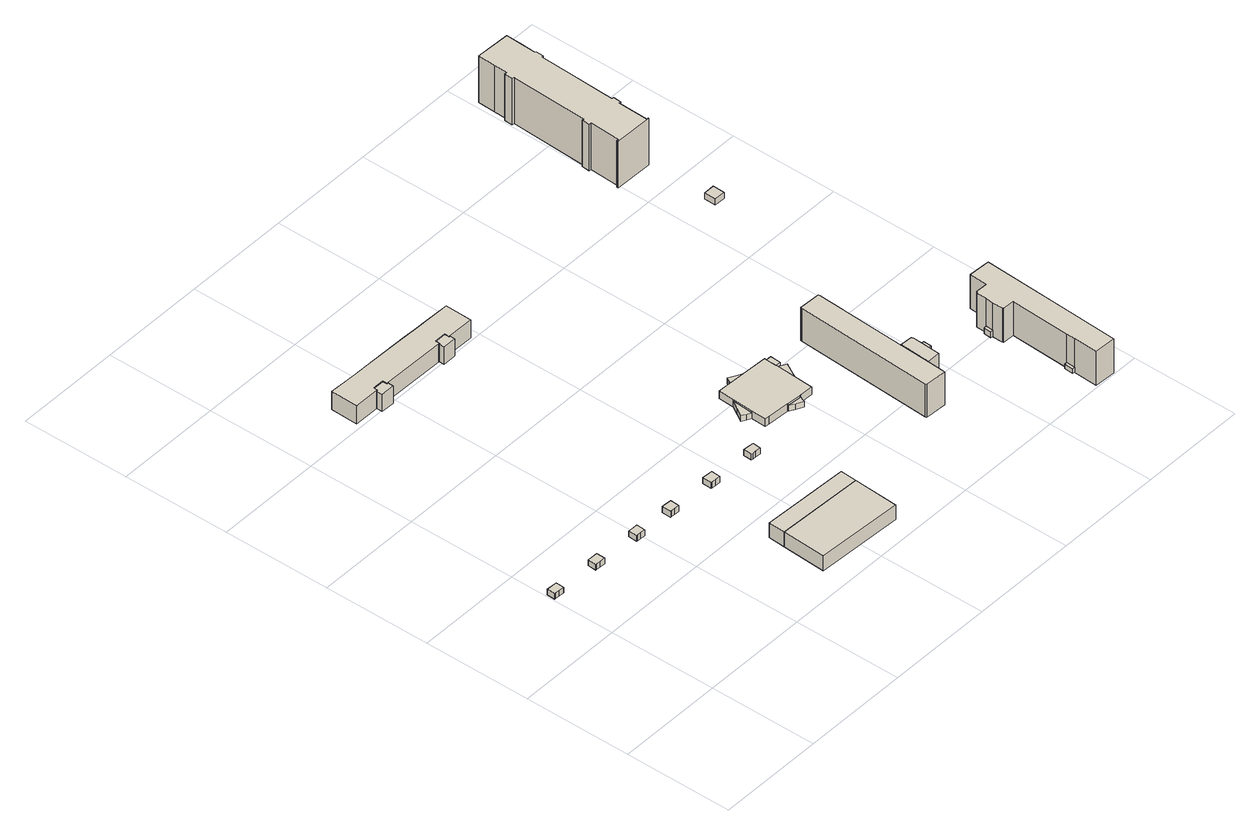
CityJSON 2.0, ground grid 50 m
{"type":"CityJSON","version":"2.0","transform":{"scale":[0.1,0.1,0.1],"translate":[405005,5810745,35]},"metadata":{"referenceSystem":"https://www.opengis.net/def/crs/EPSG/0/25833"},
"CityObjects":{
"building1":{"type":"Building","attributes":{"Gemeindeschluessel":"11000009","BezugspunktDach":"2200","function":"51009_1610","measuredHeight":3.49,"storeysAboveGround":0},"address":[{"country":"Germany","locality":"Berlin"}],"geometry":[{"type":"Solid","lod":"1","boundaries":[[[[0,1,2,3,4,5]],[[6,7,8,9,10,11]],[[6,11,5,4]],[[7,6,4,3]],[[8,7,3,2]],[[9,8,2,1]],[[10,9,1,0]],[[11,10,0,5]]]]}]},
"building2":{"type":"Building","attributes":{"Gemeindeschluessel":"11000009","BezugspunktDach":"2200","function":"51009_1610","measuredHeight":2.94,"storeysAboveGround":0},"address":[{"country":"Germany","locality":"Berlin"}],"geometry":[{"type":"Solid","lod":"1","boundaries":[[[[12,13,14,15,16,17,18]],[[19,20,21,22,23,24,25]],[[19,25,18,17]],[[20,19,17,16]],[[21,20,16,15]],[[22,21,15,14]],[[23,22,14,13]],[[24,23,13,12]],[[25,24,12,18]]]]}]},
"building3":{"type":"Building","attributes":{"Gemeindeschluessel":"11000009","BezugspunktDach":"2200","function":"51009_1610","measuredHeight":3.03,"storeysAboveGround":0},"address":[{"country":"Germany","locality":"Berlin"}],"geometry":[{"type":"Solid","lod":"1","boundaries":[[[[26,27,28,29,30,31,32]],[[33,34,35,36,37,38,39]],[[33,39,32,31]],[[34,33,31,30]],[[35,34,30,29]],[[36,35,29,28]],[[37,36,28,27]],[[38,37,27,26]],[[39,38,26,32]]]]}]},
"building4":{"type":"Building","attributes":{"Gemeindeschluessel":"11000009","BezugspunktDach":"2200","function":"51009_1610","measuredHeight":2.97,"storeysAboveGround":0},"address":[{"country":"Germany","locality":"Berlin"}],"geometry":[{"type":"Solid","lod":"1","boundaries":[[[[40,41,42,43,44,45,46]],[[47,48,49,50,51,52,53]],[[47,53,46,45]],[[48,47,45,44]],[[49,48,44,43]],[[50,49,43,42]],[[51,50,42,41]],[[52,51,41,40]],[[53,52,40,46]]]]}]},
"building5":{"type":"Building","attributes":{"Gemeindeschluessel":"11000009","BezugspunktDach":"2200","function":"51009_1610","measuredHeight":8.63,"storeysAboveGround":0},"address":[{"country":"Germany","locality":"Berlin"}],"geometry":[{"type":"Solid","lod":"1","boundaries":[[[[54,55,56,57,58,59,60,61]],[[62,63,64,65,66,67,68,69]],[[62,69,61,60]],[[63,62,60,59]],[[64,63,59,58]],[[65,64,58,57]],[[66,65,57,56]],[[67,66,56,55]],[[68,67,55,54]],[[69,68,54,61]]]]}]},
"building6":{"type":"Building","attributes":{"Gemeindeschluessel":"11000009","function":"31001_3021"},"address":[{"country":"Germany","locality":"Berlin","thoroughfareNumber":"54 (1)","thoroughfareName":"Alfred-Randt-Straße"}],"children":["building6-1","building6-2"]},
"building6-1":{"type":"BuildingPart","attributes":{"BezugspunktDach":"2200","measuredHeight":7.45,"storeysAboveGround":1},"parents":["building6"],"geometry":[{"type":"Solid","lod":"1","boundaries":[[[[70,71,72,73]],[[74,75,76,77]],[[74,77,73,72]],[[74,72,74,75]],[[76,75,71,70]],[[77,76,70,73]],[[75,74,72,71]]]]}]},
"building6-2":{"type":"BuildingPart","attributes":{"BezugspunktDach":"2200","measuredHeight":7.44,"storeysAboveGround":1},"parents":["building6"],"geometry":[{"type":"Solid","lod":"1","boundaries":[[[[71,78,79,72]],[[80,81,75,74]],[[80,74,72,79]],[[81,80,79,78]],[[75,81,78,71]],[[74,75,71,72]]]]}]},
"building7":{"type":"Building","attributes":{"Gemeindeschluessel":"11000009","BezugspunktDach":"2200","function":"51009_1610","measuredHeight":3.3,"storeysAboveGround":0},"address":[{"country":"Germany","locality":"Berlin"}],"geometry":[{"type":"Solid","lod":"1","boundaries":[[[[82,83,84,85,86,87]],[[88,89,90,91,92,93]],[[88,93,87,86]],[[89,88,86,85]],[[90,89,85,84]],[[91,90,84,83]],[[92,91,83,82]],[[93,92,82,87]]]]}]},
"building8":{"type":"Building","attributes":{"Gemeindeschluessel":"11000009","BezugspunktDach":"2200","function":"51009_1610","measuredHeight":3.1,"storeysAboveGround":0},"address":[{"country":"Germany","locality":"Berlin"}],"geometry":[{"type":"Solid","lod":"1","boundaries":[[[[94,95,96,97,98,99,100]],[[101,102,103,104,105,106,107]],[[101,107,100,99]],[[102,101,99,98]],[[103,102,98,97]],[[104,103,97,96]],[[105,104,96,95]],[[106,105,95,94]],[[107,106,94,100]]]]}]},
"building9":{"type":"Building","attributes":{"Gemeindeschluessel":"11000009","function":"31001_3065"},"address":[{"country":"Germany","locality":"Berlin","thoroughfareNumber":"15, 17","thoroughfareName":"Alfred-Randt-Straße"}],"children":["building9-1","building9-2","building9-3"]},
"building9-1":{"type":"BuildingPart","attributes":{"BezugspunktDach":"2200","measuredHeight":9.03,"storeysAboveGround":3},"parents":["building9"],"geometry":[{"type":"MultiSurface","lod":"1","boundaries":[[[108,109,110,111,112,113,114,115,116,117,118,119,120,121,122,123,124,125,126,127,128]],[[129,130,131,132,133,134,135,136,137,138,139,140,141,142,143,144,145,146,147,148,149]],[[129,149,128,127]],[[130,129,127,126]],[[131,150,151,126,125]],[[132,131,125,124]],[[133,132,124,123]],[[152,153,154,155,134,133,123,122]],[[135,134,122,121]],[[136,135,121,120]],[[137,136,120,119]],[[138,137,119,118]],[[139,138,118,117]],[[140,139,117,116]],[[141,140,116,115]],[[142,141,115,114]],[[143,142,114,113]],[[144,143,113,112]],[[145,144,112,111]],[[146,145,111,110]],[[147,146,110,109]],[[148,147,109,108]],[[149,148,108,128]],[[130,156,151,150,131]],[[155,154,153,152]]]}]},
"building9-2":{"type":"BuildingPart","attributes":{"BezugspunktDach":"2200","measuredHeight":3.25,"storeysAboveGround":3},"parents":["building9"],"geometry":[{"type":"Solid","lod":"1","boundaries":[[[[150,157,85,84,83,82,87,151]],[[158,159,160,161,162,163,131,130]],[[158,130,151,87]],[[159,158,87,82]],[[160,159,82,83]],[[161,160,83,84]],[[162,161,84,85]],[[163,162,85,157]],[[131,163,157,150]],[[130,131,130,151]],[[150,151,130,131]]]]}]},
"building9-3":{"type":"BuildingPart","attributes":{"BezugspunktDach":"2200","measuredHeight":4.23,"storeysAboveGround":3},"parents":["building9"],"geometry":[{"type":"Solid","lod":"1","boundaries":[[[[152,164,165,153]],[[166,167,155,154]],[[166,154,153,165]],[[167,166,165,164]],[[155,167,164,152]],[[154,155,152,153]]]]}]},
"building10":{"type":"Building","attributes":{"Gemeindeschluessel":"11000009","BezugspunktDach":"2200","function":"51009_1610","measuredHeight":2.93,"storeysAboveGround":0},"address":[{"country":"Germany","locality":"Berlin"}],"geometry":[{"type":"Solid","lod":"1","boundaries":[[[[168,169,170,171,172,173,174]],[[175,176,177,178,179,180,181]],[[175,181,174,173]],[[176,175,173,172]],[[177,176,172,171]],[[178,177,171,170]],[[179,178,170,169]],[[180,179,169,168]],[[181,180,168,174]]]]}]},
"building11":{"type":"Building","attributes":{"Gemeindeschluessel":"11000009","BezugspunktDach":"2200","function":"31001_3065","measuredHeight":2.9,"storeysAboveGround":1},"address":[{"country":"Germany","locality":"Berlin","thoroughfareNumber":"15 (1)","thoroughfareName":"Alfred-Randt-Straße"}],"geometry":[{"type":"Solid","lod":"1","boundaries":[[[[182,183,184,185,186]],[[187,188,189,190,191]],[[187,191,186,185]],[[188,187,185,184]],[[189,188,184,183]],[[190,189,183,182]],[[191,190,182,186]]]]}]},
"building12":{"type":"Building","attributes":{"Gemeindeschluessel":"11000009","BezugspunktDach":"2200","function":"51009_1610","measuredHeight":8.85,"storeysAboveGround":0},"address":[{"country":"Germany","locality":"Berlin"}],"geometry":[{"type":"Solid","lod":"1","boundaries":[[[[192,193,194,195,196,197,198,199]],[[200,201,202,203,204,205,206,207]],[[200,207,199,198]],[[201,200,198,197]],[[202,201,197,196]],[[203,202,196,195]],[[204,203,195,194]],[[205,204,194,193]],[[206,205,193,192]],[[207,206,192,199]]]]}]},
"building13":{"type":"Building","attributes":{"Gemeindeschluessel":"11000009","BezugspunktDach":"2200","function":"51009_1610","measuredHeight":3.01,"storeysAboveGround":0},"address":[{"country":"Germany","locality":"Berlin"}],"geometry":[{"type":"Solid","lod":"1","boundaries":[[[[208,209,210,211,212,184,183,182,186,213]],[[214,215,216,217,218,167,166,219,154,220]],[[214,220,213,186]],[[215,214,186,182]],[[216,215,182,183]],[[217,216,183,184]],[[218,217,184,212]],[[167,218,212,211]],[[166,167,211,210]],[[219,166,210,209]],[[154,219,209,208]],[[220,154,208,213]]]]}]},
"building14":{"type":"Building","attributes":{"Gemeindeschluessel":"11000009","BezugspunktDach":"2200","function":"51009_1610","measuredHeight":2.96,"storeysAboveGround":0},"address":[{"country":"Germany","locality":"Berlin"}],"geometry":[{"type":"Solid","lod":"1","boundaries":[[[[221,222,223,224,225]],[[226,227,228,229,230]],[[226,230,225,224]],[[227,226,224,223]],[[228,227,223,222]],[[229,228,222,221]],[[230,229,221,225]]]]}]},
"building15":{"type":"Building","attributes":{"Gemeindeschluessel":"11000009","BezugspunktDach":"2200","function":"51009_1610","measuredHeight":2.77,"storeysAboveGround":0},"address":[{"country":"Germany","locality":"Berlin"}],"geometry":[{"type":"Solid","lod":"1","boundaries":[[[[231,232,233,234,235,236,237]],[[238,239,240,241,242,243,244]],[[238,244,237,236]],[[239,238,236,235]],[[240,239,235,234]],[[241,240,234,233]],[[242,241,233,232]],[[243,242,232,231]],[[244,243,231,237]]]]}]},
"building16":{"type":"Building","attributes":{"name":"Jugendclub Würfel","Gemeindeschluessel":"11000009","function":"31001_3061"},"address":[{"country":"Germany","locality":"Berlin","thoroughfareNumber":"52","thoroughfareName":"Alfred-Randt-Straße"}],"children":["building16-1","building16-2"]},
"building16-1":{"type":"BuildingPart","attributes":{"BezugspunktDach":"2200","measuredHeight":3.86,"storeysAboveGround":1},"parents":["building16"],"geometry":[{"type":"Solid","lod":"1","boundaries":[[[[245,246,247,248,249,250,251,252,253,254,255,256,257,258,259,260,261,262]],[[228,227,263,264,265,266,267,268,269,270,271,272,240,239,238,244,273,274]],[[228,274,262,261]],[[227,228,261,260]],[[263,227,260,259]],[[264,263,259,258]],[[265,264,258,257]],[[266,265,257,256]],[[267,266,256,255]],[[270,269,253,252]],[[271,270,252,251]],[[272,271,251,250]],[[240,272,250,249]],[[239,240,249,248]],[[238,239,248,247]],[[244,238,247,246]],[[273,244,246,245]],[[274,273,245,262]],[[268,267,255,254]],[[269,268,254,253]]]]}]},
"building16-2":{"type":"BuildingPart","attributes":{"BezugspunktDach":"2200","measuredHeight":3.86,"storeysAboveGround":1},"parents":["building16"],"geometry":[{"type":"Solid","lod":"1","boundaries":[[[[253,275,276,255,254]],[[267,277,278,269,268]],[[277,267,255,276]],[[278,277,276,275]],[[269,278,275,253]],[[267,268,254,255]],[[268,269,253,254]]]]}]},
"building17":{"type":"Building","attributes":{"Gemeindeschluessel":"11000009","BezugspunktDach":"2200","function":"51009_1610","measuredHeight":2.98,"storeysAboveGround":0},"address":[{"country":"Germany","locality":"Berlin"}],"geometry":[{"type":"Solid","lod":"1","boundaries":[[[[279,280,281,282,283]],[[284,285,286,287,288]],[[284,288,283,282]],[[285,284,282,281]],[[286,285,281,280]],[[287,286,280,279]],[[288,287,279,283]]]]}]},
"building18":{"type":"Building","attributes":{"Gemeindeschluessel":"11000009","BezugspunktDach":"2200","function":"51009_1610","measuredHeight":3.44,"storeysAboveGround":0},"address":[{"country":"Germany","locality":"Berlin"}],"geometry":[{"type":"Solid","lod":"1","boundaries":[[[[289,290,291,292,293]],[[270,294,295,296,271]],[[270,271,293,292]],[[294,270,292,291]],[[295,294,291,290]],[[296,295,290,289]],[[271,296,289,293]]]]}]},
"building19":{"type":"Building","attributes":{"Gemeindeschluessel":"11000009","function":"31001_3021"},"address":[{"country":"Germany","locality":"Berlin","thoroughfareNumber":"54","thoroughfareName":"Alfred-Randt-Straße"}],"children":["building19-1","building19-2"]},
"building19-1":{"type":"BuildingPart","attributes":{"BezugspunktDach":"2200","measuredHeight":17.04,"storeysAboveGround":5},"parents":["building19"],"geometry":[{"type":"Solid","lod":"1","boundaries":[[[[297,298,299,300,301,302,303,304,305,306,307,308]],[[309,310,311,312,313,314,315,316,317,318,319,320]],[[309,320,308,307]],[[310,309,307,306]],[[311,310,306,305]],[[312,311,305,304]],[[313,312,304,303]],[[314,313,303,302]],[[315,314,302,301]],[[316,315,301,300]],[[318,317,299,298]],[[319,318,298,297]],[[320,319,297,308]],[[317,316,300,299]]]]}]},
"building19-2":{"type":"BuildingPart","attributes":{"BezugspunktDach":"2200","measuredHeight":17.09,"storeysAboveGround":5},"parents":["building19"],"geometry":[{"type":"MultiSurface","lod":"1","boundaries":[[[321,322,323,324,325,326,327,328]],[[316,329,330,331,332,333,334,317]],[[316,300,299,317,328,327]],[[329,316,327,326]],[[330,329,326,325]],[[331,330,325,324]],[[332,331,324,323]],[[333,332,323,322]],[[334,333,322,321]],[[317,334,321,328]],[[317,299,328]],[[317,299,300,316]]]}]},
"building20":{"type":"Building","attributes":{"Gemeindeschluessel":"11000009","BezugspunktDach":"2200","function":"51009_1610","measuredHeight":16.74,"storeysAboveGround":0},"address":[{"country":"Germany","locality":"Berlin"}],"geometry":[{"type":"Solid","lod":"1","boundaries":[[[[335,336,337,338]],[[339,340,341,342]],[[339,342,338,337]],[[340,339,337,336]],[[341,340,336,335]],[[342,341,335,338]]]]}]},
"building21":{"type":"Building","attributes":{"Gemeindeschluessel":"11000009","BezugspunktDach":"2200","function":"51009_1610","measuredHeight":3.49,"storeysAboveGround":0},"address":[{"country":"Germany","locality":"Berlin"}],"geometry":[{"type":"Solid","lod":"1","boundaries":[[[[343,344,345,346]],[[347,348,349,350]],[[347,350,346,345]],[[348,347,345,344]],[[349,348,344,343]],[[350,349,343,346]]]]}]},
"building22":{"type":"Building","attributes":{"Gemeindeschluessel":"11000009","BezugspunktDach":"2200","function":"51009_1610","measuredHeight":2.42,"storeysAboveGround":0},"address":[{"country":"Germany","locality":"Berlin"}],"geometry":[{"type":"Solid","lod":"1","boundaries":[[[[351,352,353,354]],[[355,356,357,358]],[[355,358,354,353]],[[356,355,353,352]],[[357,356,352,351]],[[358,357,351,354]]]]}]},
"building23":{"type":"Building","attributes":{"Gemeindeschluessel":"11000009","BezugspunktDach":"2200","function":"51009_1610","measuredHeight":3,"storeysAboveGround":0},"address":[{"country":"Germany","locality":"Berlin"}],"geometry":[{"type":"Solid","lod":"1","boundaries":[[[[359,360,361,362]],[[363,364,365,366]],[[363,366,362,361]],[[364,363,361,360]],[[365,364,360,359]],[[366,365,359,362]]]]}]},
"building24":{"type":"Building","attributes":{"name":"Müggelschlößchen-Schule","Gemeindeschluessel":"11000009","BezugspunktDach":"2200","function":"31001_3021","measuredHeight":17.12,"storeysAboveGround":5},"address":[{"country":"Germany","locality":"Berlin","thoroughfareNumber":"56","thoroughfareName":"Alfred-Randt-Straße"}],"geometry":[{"type":"Solid","lod":"1","boundaries":[[[[367,368,369,370,371,372,373,374,375,376,377,378,379,380,381,382]],[[383,384,385,386,387,388,389,390,391,392,393,394,395,396,397,398]],[[383,398,382,381]],[[384,383,381,380]],[[385,384,380,379]],[[386,385,379,378]],[[387,386,378,377]],[[388,387,377,376]],[[389,388,376,375]],[[390,389,375,374]],[[391,390,374,373]],[[392,391,373,372]],[[393,392,372,371]],[[394,393,371,370]],[[395,394,370,369]],[[396,395,369,368]],[[397,396,368,367]],[[398,397,367,382]]]]}]},
"building25":{"type":"Building","attributes":{"Gemeindeschluessel":"11000009","BezugspunktDach":"2200","function":"31001_2000","measuredHeight":2.91,"storeysAboveGround":1},"address":[{"country":"Germany","locality":"Berlin","thoroughfareNumber":"19","thoroughfareName":"Alfred-Randt-Straße"}],"geometry":[{"type":"Solid","lod":"1","boundaries":[[[[399,400,401,402]],[[403,404,405,406]],[[403,406,402,401]],[[404,403,401,400]],[[405,404,400,399]],[[406,405,399,402]]]]}]},
"building26":{"type":"Building","attributes":{"Gemeindeschluessel":"11000009","BezugspunktDach":"2200","function":"31001_1022","measuredHeight":23.52,"storeysAboveGround":7},"address":[{"country":"Germany","locality":"Berlin","thoroughfareNumber":"23","thoroughfareName":"Alfred-Randt-Straße"}],"geometry":[{"type":"Solid","lod":"1","boundaries":[[[[407,408,409,410,411,412,413,414,415,416,417,418,419,420,421,422,423,424,425,426,427,428,429,430,431,432]],[[433,434,435,436,437,438,439,440,441,442,443,444,445,446,447,448,449,450,451,452,453,454,455,456,457,458]],[[433,458,432,431]],[[434,433,431,430]],[[435,434,430,429]],[[436,435,429,428]],[[437,436,428,427]],[[438,437,427,426]],[[439,438,426,425]],[[440,439,425,424]],[[441,440,424,423]],[[442,441,423,422]],[[443,442,422,421]],[[444,443,421,420]],[[445,444,420,419]],[[446,445,419,418]],[[447,446,418,417]],[[448,447,417,416]],[[449,448,416,415]],[[450,449,415,414]],[[451,450,414,413]],[[452,451,413,412]],[[453,452,412,411]],[[454,453,411,410]],[[455,454,410,409]],[[456,455,409,408]],[[457,456,408,407]],[[458,457,407,432]]]]}]}
},
"vertices":[
[13,790,33],[32,789,33],[57,788,33],[58,826,33],[9,828,33],[8,790,33],[9,828,4],[58,826,4],[57,788,4],[32,789,4],[13,790,4],[8,790,4],
[242,779,33],[261,778,33],[287,777,33],[288,817,33],[262,818,33],[239,819,33],[237,779,33],[239,819,4],[262,818,4],[288,817,4],[287,777,4],[261,778,4],[242,779,4],[237,779,4],
[471,767,33],[489,767,33],[511,765,33],[513,807,33],[491,807,33],[468,808,33],[466,768,33],[468,808,3],[491,807,3],[513,807,3],[511,765,3],[489,767,3],[471,767,3],[466,768,3],
[662,758,33],[678,757,33],[702,756,33],[704,798,33],[680,800,33],[657,801,33],[655,758,33],[657,801,3],[680,800,3],[704,798,3],[702,756,3],[678,757,3],[662,758,3],[655,758,3],
[477,1989,95],[478,2015,95],[471,2015,95],[471,2036,95],[419,2037,95],[418,2018,95],[414,2018,95],[414,1991,95],[414,2018,8],[418,2018,8],[419,2037,8],[471,2036,8],[471,2015,8],[478,2015,8],[477,1989,8],[414,1991,8],
[1199,95,75],[1211,303,75],[806,319,75],[795,115,75],[806,319,1],[1211,303,1],[1199,95,1],[795,115,1],
[1215,379,75],[810,397,75],[810,397,1],[1215,379,1],
[474,2158,39],[474,2164,39],[479,2164,39],[480,2183,39],[423,2184,39],[422,2160,39],[423,2184,6],[480,2183,6],[479,2164,6],[474,2164,6],[474,2158,6],[422,2160,6],
[888,747,34],[907,746,34],[931,745,34],[933,787,34],[909,788,34],[885,790,34],[883,747,34],[885,790,3],[909,788,3],[933,787,3],[931,745,3],[907,746,3],[888,747,3],[883,747,3],
[414,2018,98],[418,2018,98],[419,2037,98],[471,2036,98],[471,2015,98],[478,2015,98],[774,2011,98],[778,2011,98],[778,2031,98],[832,2031,98],[832,2009,98],[836,2009,98],[958,2007,98],[961,2132,98],[839,2134,98],[779,2135,98],[719,2137,98],[537,2141,98],[422,2143,98],[300,2147,98],[296,2019,98],[300,2147,7],[422,2143,7],[537,2141,7],[719,2137,7],[779,2135,7],[839,2134,7],[961,2132,7],[958,2007,7],[836,2009,7],[832,2009,7],[832,2031,7],[778,2031,7],[778,2011,7],[774,2011,7],[478,2015,7],[471,2015,7],[471,2036,7],[419,2037,7],[418,2018,7],[414,2018,7],[296,2019,7],[537,2141,39],[422,2143,39],[839,2134,45],[779,2135,45],[779,2135,8],[839,2134,8],[422,2143,15],
[539,2181,39],[422,2160,7],[474,2158,7],[474,2164,7],[479,2164,7],[480,2183,7],[539,2181,7],
[839,2152,45],[781,2153,45],[781,2153,8],[839,2152,8],
[1116,735,33],[1132,735,33],[1157,733,33],[1160,772,33],[1133,774,33],[1109,776,33],[1108,736,33],[1109,776,4],[1133,774,4],[1160,772,4],[1157,733,4],[1132,735,4],[1116,735,4],[1108,736,4],
[761,2149,38],[761,2155,38],[762,2172,38],[721,2173,38],[720,2150,38],[721,2173,9],[762,2172,9],[761,2155,9],[761,2149,9],[720,2150,9],
[836,1985,97],[836,2009,97],[832,2009,97],[832,2031,97],[778,2031,97],[778,2011,97],[774,2011,97],[774,1985,97],[774,2011,9],[778,2011,9],[778,2031,9],[832,2031,9],[832,2009,9],[836,2009,9],[836,1985,9],[774,1985,9],
[779,2135,38],[780,2148,38],[781,2153,38],[839,2152,38],[840,2170,38],[719,2137,38],[720,2150,8],[761,2149,8],[761,2155,8],[762,2172,8],[840,2170,8],[780,2148,8],[719,2137,8],
[1274,900,32],[1294,890,32],[1300,989,32],[1277,950,32],[1254,911,32],[1277,950,2],[1300,989,2],[1294,890,2],[1274,900,2],[1254,911,2],
[1443,797,30],[1473,781,30],[1479,794,30],[1486,808,30],[1481,808,30],[1417,813,30],[1414,814,30],[1417,813,2],[1481,808,2],[1486,808,2],[1479,794,2],[1473,781,2],[1443,797,2],[1414,814,2],
[1312,820,40],[1414,814,40],[1417,813,40],[1481,808,40],[1486,808,40],[1547,805,40],[1552,892,40],[1557,985,40],[1557,989,40],[1555,989,40],[1557,1039,40],[1558,1049,40],[1462,1054,40],[1371,1058,40],[1303,1061,40],[1300,989,40],[1294,890,40],[1291,821,40],[1303,1061,2],[1371,1058,2],[1462,1054,2],[1558,1049,2],[1557,1039,2],[1555,989,2],[1557,989,2],[1557,985,2],[1552,892,2],[1547,805,2],[1312,820,2],[1291,821,2],
[1580,989,40],[1582,1038,40],[1582,1038,2],[1580,989,2],
[1462,1054,31],[1425,1073,31],[1389,1093,31],[1380,1075,31],[1371,1058,31],[1380,1075,1],[1389,1093,1],[1425,1073,1],[1462,1054,1],[1371,1058,1],
[1573,929,36],[1593,966,36],[1575,975,36],[1557,985,36],[1552,892,36],[1575,975,2],[1593,966,2],[1573,929,2],
[1827,379,170],[1827,386,170],[1831,462,170],[1838,604,170],[1852,884,170],[1854,922,170],[1859,1027,170],[1859,1034,170],[1759,1038,170],[1759,1031,170],[1726,391,170],[1726,384,170],[1726,391,3],[1759,1031,3],[1759,1038,3],[1859,1034,3],[1859,1027,3],[1854,922,3],[1852,884,3],[1838,604,3],[1831,462,3],[1827,386,3],[1827,379,3],[1726,384,3],
[1890,460,174],[1893,514,174],[1895,551,174],[1897,595,174],[1894,596,174],[1894,601,174],[1838,604,174],[1831,462,174],[1894,601,3],[1894,596,3],[1897,595,3],[1895,551,3],[1893,514,3],[1890,460,3],
[1906,513,173],[1907,550,173],[1895,551,173],[1893,514,173],[1895,551,5],[1907,550,5],[1906,513,5],[1893,514,5],
[1864,884,39],[1866,922,39],[1854,922,39],[1852,884,39],[1854,922,4],[1866,922,4],[1864,884,4],[1852,884,4],
[2290,119,29],[2292,161,29],[2280,162,29],[2278,120,29],[2280,162,5],[2292,161,5],[2290,119,5],[2278,120,5],
[2248,492,35],[2250,527,35],[2238,527,35],[2236,492,35],[2238,527,5],[2250,527,5],[2248,492,5],[2236,492,5],
[2250,445,174],[2250,440,174],[2304,437,174],[2292,161,174],[2290,119,174],[2285,8,174],[2385,5,174],[2417,658,174],[2318,663,174],[2312,580,174],[2258,582,174],[2257,577,174],[2252,576,174],[2250,527,174],[2248,492,174],[2247,446,174],[2248,492,2],[2250,527,2],[2252,576,2],[2257,577,2],[2258,582,2],[2312,580,2],[2318,663,2],[2417,658,2],[2385,5,2],[2285,8,2],[2290,119,2],[2292,161,2],[2304,437,2],[2250,440,2],[2250,445,2],[2247,446,2],
[2198,1788,37],[2200,1843,37],[2148,1844,37],[2147,1790,37],[2148,1844,7],[2200,1843,7],[2198,1788,7],[2147,1790,7],
[2165,2135,238],[2166,2139,238],[2157,2140,238],[2161,2280,238],[2170,2280,238],[2172,2316,238],[2163,2318,238],[2177,2678,238],[2185,2677,238],[2186,2713,238],[2180,2714,238],[2182,2781,238],[2185,2859,238],[2026,2866,238],[2023,2783,238],[2021,2722,238],[2010,2722,238],[2008,2683,238],[2019,2682,238],[2004,2323,238],[1995,2324,238],[1994,2288,238],[2003,2287,238],[1997,2146,238],[1989,2146,238],[1989,2140,238],[1989,2146,3],[1997,2146,3],[2003,2287,3],[1994,2288,3],[1995,2324,3],[2004,2323,3],[2019,2682,3],[2008,2683,3],[2010,2722,3],[2021,2722,3],[2023,2783,3],[2026,2866,3],[2185,2859,3],[2182,2781,3],[2180,2714,3],[2186,2713,3],[2185,2677,3],[2177,2678,3],[2163,2318,3],[2172,2316,3],[2170,2280,3],[2161,2280,3],[2157,2140,3],[2166,2139,3],[2165,2135,3],[1989,2140,3]
]}
